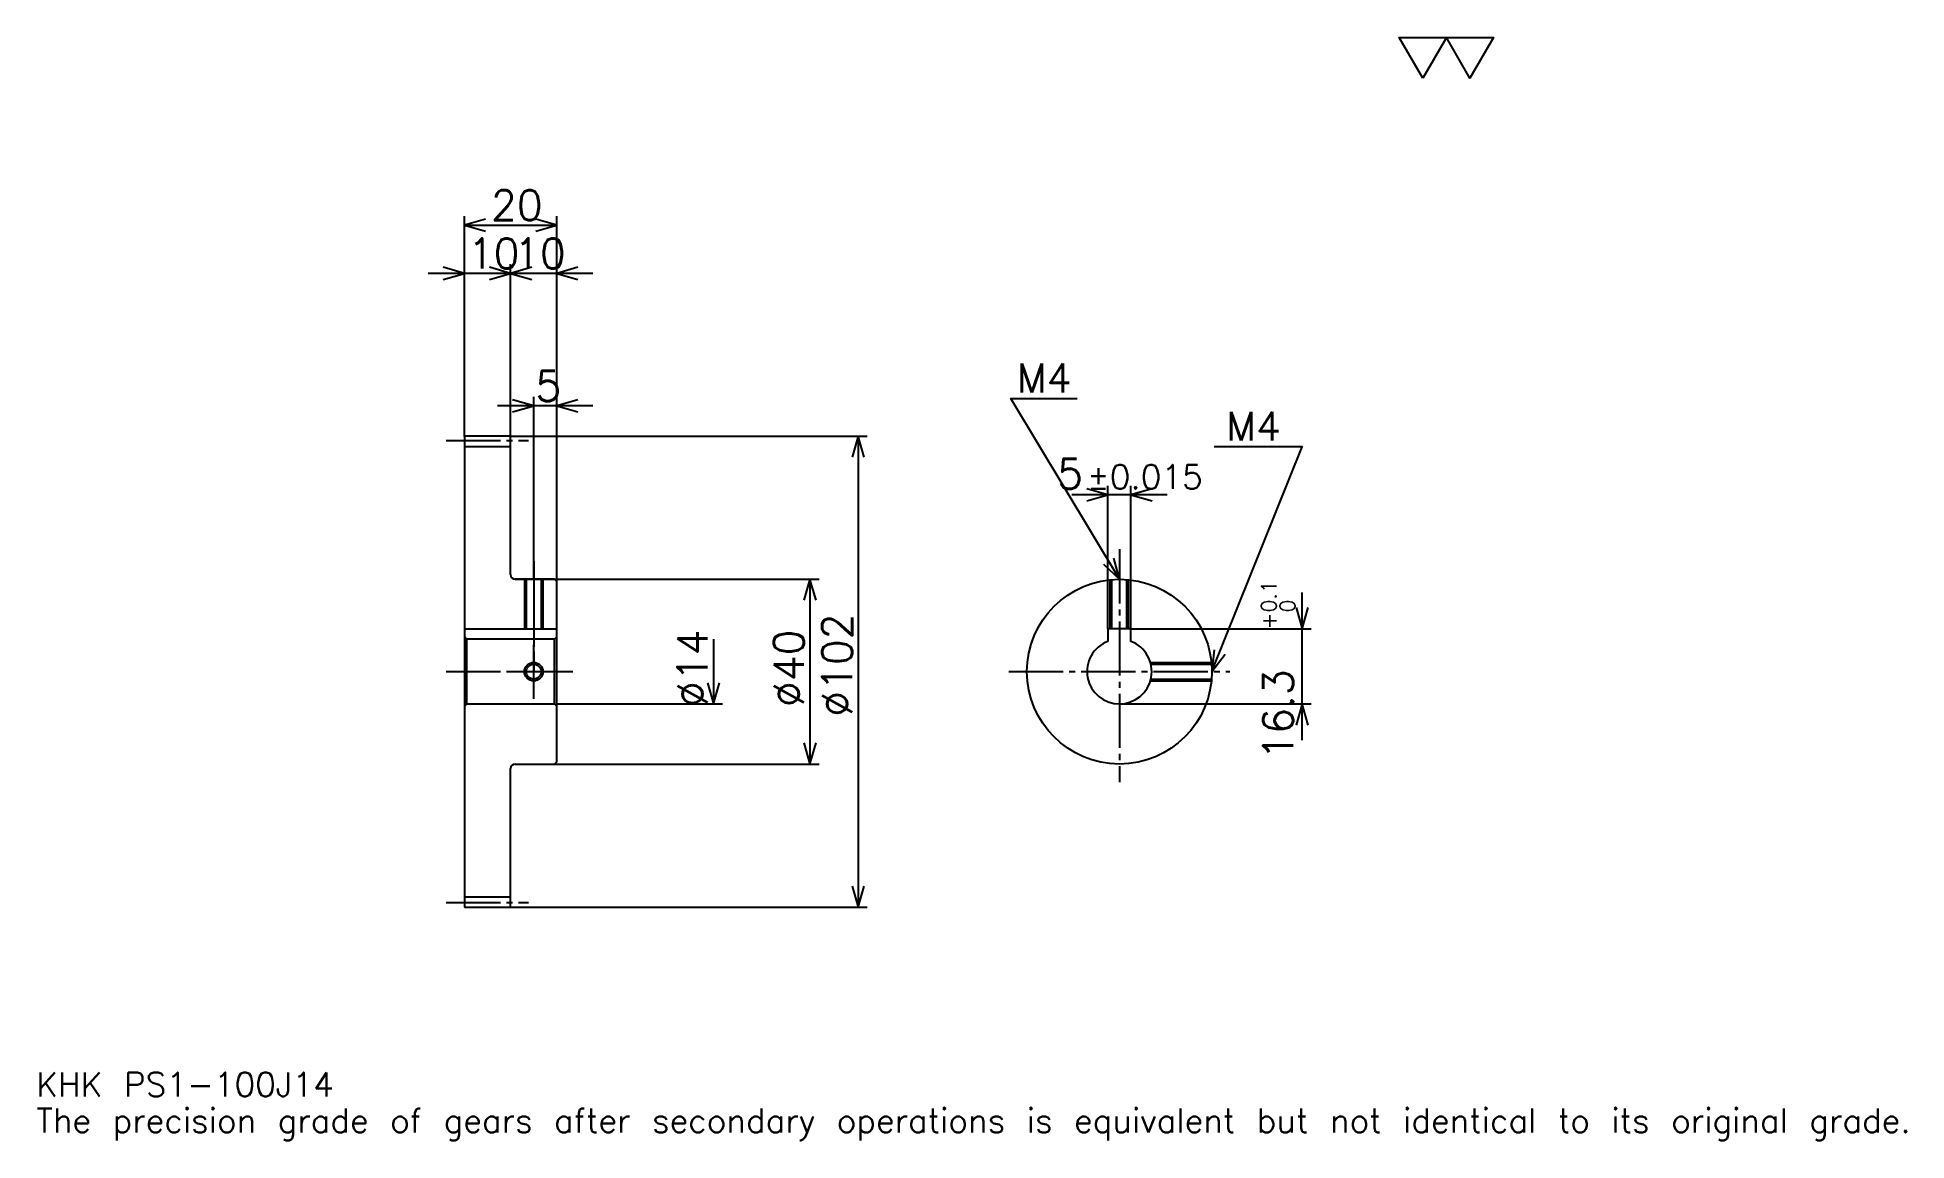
# Model space of a CAD drawing. Extents: x 13 to 418, y 5 to 244.
import ezdxf

# ---------------------------------------------------------------- set-up
doc = ezdxf.new("R2010")
doc.units = 0
doc.linetypes.add('DASHDOT', pattern=[15.652174, 11.73913, -1.304348, 1.304348, -1.304348])
doc.layers.get('0').update_dxf_attribs({"linetype": 'CONTINUOUS'})
doc.layers.add('DASHDOT', color=6, linetype='DASHDOT')
doc.styles.add('KANJI', font='TXT', dxfattribs={"bigfont": 'BIGFONT'})

msp = doc.modelspace()

# ---------------------------------------------------------------- linework, layer by layer
at = {"color": 5}
for p, q in [((105.652168, 157.304352), (105.652168, 204.91304)), ((105.652168, 202.956512), (125.652168, 202.956512)), ((125.652168, 157.304352), (125.652168, 204.91304)), ((115.652168, 157.304352), (115.652168, 194.478256)), ((123.478256, 192.521729), (97.82608, 192.521729)), ((133.478256, 192.521729), (107.82608, 192.521729)), ((133.478256, 163.82608), (112.82608, 163.82608)), ((120.652168, 157.304352), (120.652168, 165.782608)), ((105.652168, 157.204346), (105.652168, 157.304352)), ((115.55217, 157.304352), (125.652168, 157.304352)), ((115.652168, 157.204346), (115.652168, 157.304352)), ((120.652168, 126.304344), (120.652168, 157.304352)), ((120.652168, 126.304344), (120.652168, 157.304352)), ((125.652168, 157.304352), (192.82608, 157.304352)), ((125.652168, 125.804344), (125.652168, 157.304352)), ((190.869568, 157.304352), (190.869568, 55.304344)), ((244.891296, 115.604347), (244.891296, 146.521729)), ((249.891296, 115.604347), (249.891296, 146.521729)), ((257.717377, 144.565216), (237.065216, 144.565216)), ((116.652168, 126.304344), (125.652168, 126.304344)), ((125.652168, 126.304344), (182.391296, 126.304344)), ((180.434784, 126.304344), (180.434784, 86.304344)), ((286.956512, 91.478256), (286.956512, 123.430435)), ((159.565216, 113.304344), (159.565216, 99.304344)), ((249.891296, 115.604347), (288.913055, 115.604347)), ((125.652168, 99.304344), (161.521729, 99.304344)), ((247.391296, 99.304344), (288.913055, 99.304344)), ((116.652168, 86.304344), (125.652168, 86.304344)), ((125.652168, 86.304344), (182.391296, 86.304344)), ((115.55217, 55.304344), (125.652168, 55.304344)), ((125.652168, 55.304344), (192.82608, 55.304344))]:
    msp.add_line(p, q, dxfattribs=at)
at = {"color": 4}
for p, q in [((105.652168, 155.054352), (115.652168, 155.054352)), ((105.652168, 115.604347), (125.652168, 115.604347)), ((106.152168, 113.304344), (106.152168, 99.304344)), ((125.152168, 113.304344), (125.652168, 113.804344)), ((125.152168, 99.304344), (125.652168, 98.804344)), ((105.652168, 57.554344), (115.652168, 57.554344))]:
    msp.add_line(p, q, dxfattribs=at)
at = {"color": 7}
msp.add_lwpolyline([(313.043488, 234.782608), (307.956543, 243.600006), (328.304352, 243.600006), (323.217407, 234.782608), (318.130432, 243.600006), (313.043488, 234.782608)], dxfattribs=at)
at = {"color": 5}
for points in [[(110.217384, 204.260864), (105.652168, 202.956512), (110.217384, 201.652176)], [(121.086952, 201.652176), (125.652168, 202.956512), (121.086952, 204.260864)], [(101.086952, 191.217392), (105.652168, 192.521729), (101.086952, 193.82608)], [(111.086952, 191.217392), (115.652168, 192.521729), (111.086952, 193.82608)], [(120.217384, 193.82608), (115.652168, 192.521729), (120.217384, 191.217392)], [(130.217392, 193.82608), (125.652168, 192.521729), (130.217392, 191.217392)], [(116.086952, 162.521729), (120.652168, 163.82608), (116.086952, 165.130432)], [(130.217392, 165.130432), (125.652168, 163.82608), (130.217392, 162.521729)], [(247.391296, 126.304344), (223.91304, 165.434784), (238.260864, 165.434784)], [(192.173904, 152.739136), (190.869568, 157.304352), (189.565216, 152.739136)], [(267.391296, 106.304344), (286.956512, 155), (267.913055, 155)], [(240.32608, 143.260864), (244.891296, 144.565216), (240.32608, 145.869568)], [(254.456512, 145.869568), (249.891296, 144.565216), (254.456512, 143.260864)], [(243.924042, 129.547913), (247.391296, 126.304344), (246.16098, 130.890076)], [(181.73912, 121.739128), (180.434784, 126.304344), (179.130432, 121.739128)], [(285.652161, 120.169563), (286.956512, 115.604347), (288.260864, 120.169563)], [(267.882996, 111.026711), (267.391296, 106.304344), (270.303619, 110.054146)], [(158.260864, 103.86956), (159.565216, 99.304344), (160.869568, 103.86956)], [(288.260864, 94.739128), (286.956512, 99.304344), (285.652161, 94.739128)], [(179.130432, 90.86956), (180.434784, 86.304344), (181.73912, 90.86956)], [(189.565216, 59.86956), (190.869568, 55.304344), (192.173904, 59.86956)]]:
    msp.add_lwpolyline(points, dxfattribs=at)
at = {"color": 4}
for points in [[(115.652168, 127.304344), (115.652168, 157.204346), (115.55217, 157.304352), (105.752167, 157.304352), (105.652168, 157.204346), (105.652168, 98.804344)], [(116.652168, 86.304344), (125.152168, 86.304344), (125.652168, 86.804344), (125.652168, 125.804344), (125.152168, 126.304344), (116.652168, 126.304344)], [(118.652168, 126.304344), (118.652168, 115.604347)], [(119.032166, 126.304344), (119.032166, 115.604347)], [(122.272171, 126.304344), (122.272171, 115.604347)], [(122.652168, 126.304344), (122.652168, 115.604347)], [(245.391296, 115.604347), (245.391296, 126.204094)], [(245.771301, 115.604347), (245.771301, 126.238625)], [(249.011292, 115.604347), (249.011292, 126.238625)], [(249.391296, 115.604347), (249.391296, 126.204094)], [(105.652168, 98.804344), (106.152168, 99.304344), (125.152168, 99.304344), (125.152168, 113.304344), (106.152168, 113.304344), (105.652168, 113.804344)], [(249.891296, 112.84269), (249.891296, 115.604347), (244.891296, 115.604347), (244.891296, 112.84269)], [(254.099518, 108.304344), (267.291046, 108.304344)], [(254.201263, 107.924347), (267.325592, 107.924347)], [(254.099518, 104.304344), (267.291046, 104.304344)], [(254.201263, 104.684341), (267.325592, 104.684341)], [(105.652168, 98.804344), (105.652168, 55.404343), (105.752167, 55.304344), (115.55217, 55.304344), (115.652168, 55.404343), (115.652168, 85.304344)]]:
    msp.add_lwpolyline(points, dxfattribs=at)
for centre, radius in [((247.391296, 106.304344), 20), ((120.652168, 106.304344), 1.62)]:
    msp.add_circle(centre, radius, dxfattribs=at)
at = {"color": 7}
msp.add_circle((120.652168, 106.304344), 2, dxfattribs=at)
at = {"color": 4}
for centre, radius, start, end in [((116.652168, 127.304344), 1, 180, 270), ((247.391296, 106.304344), 7, 110.92483306, 69.07516694), ((116.652168, 85.304344), 1, 90, 180)]:
    msp.add_arc(centre, radius, start, end, dxfattribs=at)
at = {"layer": 'DASHDOT', "color": 7}
for p, q in [((101.739128, 156.304352), (119.565208, 156.304352)), ((247.391296, 132.82608), (247.391296, 82.391296)), ((120.652168, 126.304344), (120.652168, 106.304344)), ((101.739128, 106.304344), (129.565216, 106.304344)), ((223.478256, 106.304344), (271.304352, 106.304344)), ((101.739128, 56.304344), (119.565208, 56.304344))]:
    msp.add_line(p, q, dxfattribs=at)
for points in [[(120.652168, 130.217392), (120.652168, 111.691299)], [(120.652168, 100.391304), (120.652168, 112.217384)], [(114.73912, 106.304344), (126.565216, 106.304344)]]:
    msp.add_lwpolyline(points, dxfattribs=at)

# ---------------------------------------------------------------- texts
at = {"color": 7, "style": 'KANJI'}
for s, height, p in [('20', 6.521739, (111.41304, 204)), ('10', 6.521739, (106.41304, 193.565216)), ('10', 6.521739, (116.41304, 193.565216)), ('5', 6.521739, (121.0326, 164.869568)), ('M4', 6.26087, (225.217377, 166.739136)), ('M4', 6.26087, (270.521729, 156.304352)), ('5', 6.521739, (233.929138, 145.869568)), ('%%p0.015', 5.217391, (240.384857, 145.869568)), ('KHK PS1-100J14', 5.217391, (13.043478, 14.347826)), ('The precision grade of gears after secondary operations is equivalent but not identical to its original grade.', 5.217391, (13.043478, 6.521739))]:
    msp.add_text(s, height=height, dxfattribs=at).set_placement(p)
for s, height, p in [('0.1', 3.26087, (281.347839, 119.109375)), ('0', 3.26087, (285.391296, 119.109375)), ('%%c102', 6.521739, (189.565216, 96.521736)), ('+', 3.26087, (281.347839, 115.457199)), ('%%c14', 6.521739, (158.260864, 98.641304)), ('%%c40', 6.521739, (179.130432, 98.641296)), ('16.3', 6.521739, (285, 87.228531))]:
    msp.add_text(s, height=height, rotation=90, dxfattribs=at).set_placement(p)

doc.saveas('drawing.dxf')
